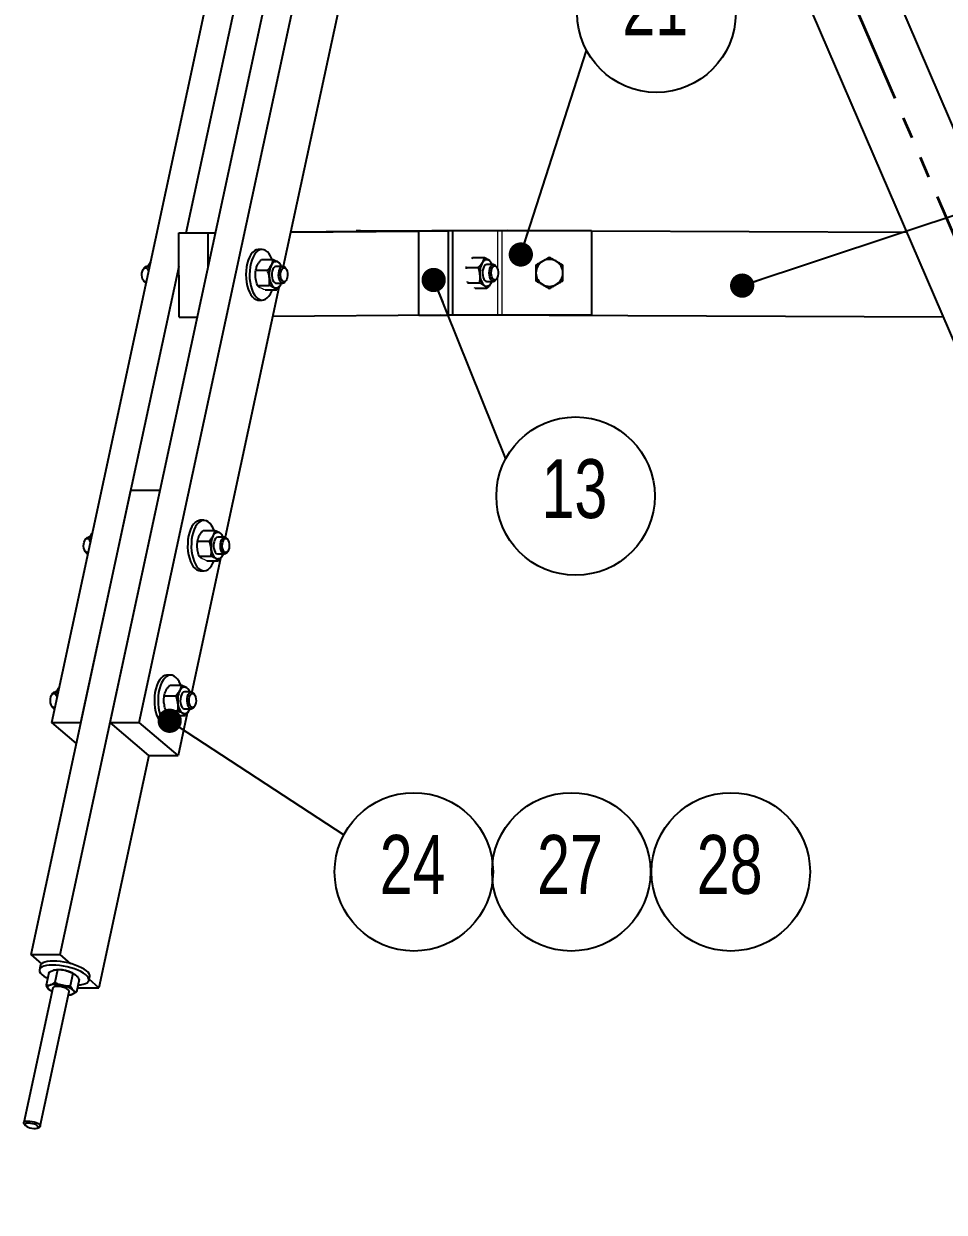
# Model space of a CAD drawing. Header units: millimetres. Extents: x 150 to 2050, y 50 to 2920.
# Drawn here: x 944 to 1490, y 1133 to 1838 of the extents above; entities that cross this region are included whole.
import ezdxf

# ---------------------------------------------------------------- set-up
doc = ezdxf.new("R2010")
doc.units = ezdxf.units.MM
doc.linetypes.add('PHANTOM', pattern=[12.7, 6.35, -1.27, 1.27, -1.27, 1.27, -1.27])
doc.layers.add('FORMAT', color=7, linetype='Continuous')
doc.styles.add('SLDTEXTSTYLE0', font='TXT', dxfattribs={"width": 0.75})
doc.dimstyles.new('SLDDIMSTYLE0', dxfattribs={"dimtxt": 0.18, "dimasz": 14.4, "dimexe": 0, "dimexo": 0.0625, "dimgap": 0, "dimtad": 0, "dimtih": 1, "dimtoh": 1, "dimdec": 0, "dimrnd": 1e-09, "dimzin": 0, "dimdsep": 46, "dimtxsty": 'Standard', "dimblk1": 'DOT', "dimblk2": 'DOT', "dimsah": 1, "dimcen": 0.09, "dimadec": 0, "dimazin": 0, "dimtfac": 14.4, "dimtdec": 0, "dimtofl": 0, "dimtmove": 0, "dimatfit": 3, "dimldrblk": 'DOT', "dimfxl": 1, "dimfrac": 2, "dimtolj": 1, "dimtzin": 0, "dimarcsym": 0})

# ---------------------------------------------------------------- blocks, each defined once
blk = doc.blocks.new('_Dot')
at = {"color": 0, "linetype": 'ByBlock', "lineweight": -2}
blk.add_line((-0.5, 0), (-1, 0), dxfattribs=at)
at = {"color": 0, "linetype": 'ByBlock', "const_width": 0.5}
blk.add_lwpolyline([(-0.25, 0, 1), (0.25, 0, 1)], format="xyb", close=True, dxfattribs=at)
blk = doc.blocks.new('SW_NOTE_0_19')
at = {"layer": 'FORMAT', "color": 0, "ltscale": 10}
blk.add_circle((41.5, -22.05), 47, dxfattribs=at)
at = {"layer": 'FORMAT', "color": 0, "ltscale": 10, "insert": (40.8, -0.14), "char_height": 35, "attachment_point": 2, "style": 'SLDTEXTSTYLE0'}
blk.add_mtext('24', dxfattribs=at)
blk = doc.blocks.new('SW_NOTE_0_20')
at = {"layer": 'FORMAT', "color": 0, "ltscale": 10}
blk.add_circle((25.86, 23.21), 47, dxfattribs=at)
at = {"layer": 'FORMAT', "color": 0, "ltscale": 10, "insert": (25.16, 45.12), "char_height": 35, "attachment_point": 2, "style": 'SLDTEXTSTYLE0'}
blk.add_mtext('27', dxfattribs=at)
blk = doc.blocks.new('SW_NOTE_0_21')
at = {"layer": 'FORMAT', "color": 0, "ltscale": 10}
blk.add_circle((25.86, 23.21), 47, dxfattribs=at)
at = {"layer": 'FORMAT', "color": 0, "ltscale": 10, "insert": (25.16, 45.12), "char_height": 35, "attachment_point": 2, "style": 'SLDTEXTSTYLE0'}
blk.add_mtext('28', dxfattribs=at)
blk = doc.blocks.new('SW_NOTE_0_22')
at = {"layer": 'FORMAT', "color": 0, "ltscale": 10}
blk.add_circle((41.5, 22.05), 47, dxfattribs=at)
at = {"layer": 'FORMAT', "color": 0, "ltscale": 10, "insert": (40.8, 43.96), "char_height": 35, "attachment_point": 2, "style": 'SLDTEXTSTYLE0'}
blk.add_mtext('21', dxfattribs=at)
blk = doc.blocks.new('SW_NOTE_0_23')
at = {"layer": 'FORMAT', "color": 0, "ltscale": 10}
blk.add_circle((41.5, -22.05), 47, dxfattribs=at)
at = {"layer": 'FORMAT', "color": 0, "ltscale": 10, "insert": (40.8, -0.14), "char_height": 35, "attachment_point": 2, "style": 'SLDTEXTSTYLE0'}
blk.add_mtext('13', dxfattribs=at)

msp = doc.modelspace()

# ---------------------------------------------------------------- linework, layer by layer
at = {"color": 7, "linetype": 'PHANTOM', "lineweight": 35, "ltscale": 10}
msp.add_line((1235.45, 2318.95), (1745.43, 1132.55), dxfattribs=at)
at = {"color": 7, "linetype": 'Continuous', "lineweight": 25, "ltscale": 10}
for p, q in [((960.91, 1423.37), (1134.67, 2231.84)), ((995.55, 1423.37), (1169.31, 2231.84)), ((1012.87, 1423.37), (1186.63, 2231.84)), ((1647.63, 1423.37), (1300.1, 2231.84)), ((1040.7, 1714.04), (1148.48, 2215.48)), ((1209.6, 2212.1), (1098.27, 1694.09)), ((1254.17, 2212.1), (1601.69, 1403.62)), ((1102.64, 1714.43), (1178.77, 1715.1)), ((1102.67, 1714.58), (1186.39, 1715.31)), ((1141.53, 1715.21), (1141.53, 1714.92)), ((1144.13, 1715.21), (1141.53, 1715.21)), ((1144.13, 1715.21), (1144.13, 1714.95)), ((1144.13, 1715.21), (1161.45, 1715.21)), ((1161.45, 1715.1), (1161.45, 1715.21)), ((1161.45, 1715.21), (1173.92, 1715.21)), ((1178.77, 1665.21), (1178.77, 1715.21)), ((1178.77, 1715.21), (1196.09, 1715.21)), ((1186.39, 1715.31), (1203.72, 1715.31)), ((1191.24, 1715.21), (1203.72, 1715.31)), ((1196.09, 1715.21), (1196.09, 1665.21)), ((1198.69, 1715.21), (1196.09, 1715.21)), ((1198.69, 1715.21), (1198.69, 1665.21)), ((1225.32, 1715.21), (1198.69, 1715.21)), ((1203.72, 1715.31), (1203.72, 1715.21)), ((1227.92, 1715.21), (1225.32, 1715.21)), ((1281.19, 1715.21), (1227.92, 1715.21)), ((1231.3, 1715.31), (1231.3, 1715.21)), ((1256.24, 1715.21), (1231.3, 1715.31)), ((1281.19, 1715.21), (1281.19, 1665.21)), ((1468.16, 1714.28), (1281.19, 1715.1)), ((1036.4, 1714), (1058.06, 1714.19)), ((1036.51, 1664), (1036.4, 1714)), ((1036.4, 1714), (1053.72, 1714)), ((1053.72, 1714), (1058.02, 1714.04)), ((1053.76, 1694.21), (1053.72, 1714)), ((1085.76, 1704.11), (1083.59, 1704.11)), ((978.23, 1423.37), (1036.44, 1694.21)), ((1019.1, 1694.11), (1017.19, 1694.11)), ((1018.14, 1694.11), (1018.5, 1694.94)), ((1085.31, 1698.1), (1092.3, 1698.1)), ((1098.03, 1694.11), (1093.98, 1694.11)), ((1206.98, 1692.67), (1207.05, 1693.47)), ((1207.05, 1693.47), (1207.2, 1693.98)), ((1207.05, 1693.47), (1214.04, 1693.47)), ((1210.15, 1698.81), (1210.63, 1699.32)), ((1210.63, 1699.32), (1217.61, 1699.32)), ((1223.03, 1695.21), (1218.98, 1695.21)), ((1224.95, 1693.61), (1224.47, 1694.29)), ((1015.75, 1693.2), (1015.27, 1692.52)), ((1081.95, 1691.77), (1088.94, 1691.77)), ((1099.95, 1692.52), (1099.47, 1693.2)), ((1224.47, 1686.12), (1224.95, 1686.8)), ((1015.27, 1685.71), (1015.75, 1685.03)), ((1095.56, 1681.5), (1063.71, 1533.31)), ((1083.01, 1682.78), (1090, 1682.78)), ((1087.44, 1680.12), (1094.43, 1680.12)), ((1093.98, 1684.11), (1098.03, 1684.11)), ((1097.08, 1684.11), (1096.73, 1683.29)), ((1099.47, 1685.03), (1099.95, 1685.71)), ((1207.8, 1684.35), (1207.54, 1685.21)), ((1207.8, 1684.35), (1214.79, 1684.35)), ((1208.02, 1684.07), (1207.8, 1684.35)), ((1212.12, 1681.09), (1219.11, 1681.09)), ((1218.98, 1685.21), (1223.03, 1685.21)), ((1222.11, 1685.21), (1221.52, 1684.02)), ((1083.59, 1674.11), (1085.76, 1674.11)), ((1191.3, 1665.21), (1091.87, 1664.34)), ((1178.77, 1665.21), (1196.09, 1665.21)), ((1198.69, 1665.21), (1196.09, 1665.21)), ((1225.32, 1665.21), (1198.69, 1665.21)), ((1227.92, 1665.21), (1225.32, 1665.21)), ((1281.19, 1665.21), (1227.92, 1665.21)), ((1256.13, 1665.21), (1489.69, 1664.18)), ((1036.51, 1664), (1047.27, 1664)), ((948.61, 1285.56), (1007.85, 1561.18)), ((965.93, 1285.56), (1025.17, 1561.18)), ((1007.85, 1561.18), (1025.17, 1561.18)), ((1051.2, 1543.34), (1049.04, 1543.34)), ((981.19, 1532.42), (980.72, 1531.74)), ((984.54, 1533.34), (982.64, 1533.34)), ((983.59, 1533.34), (983.94, 1534.16)), ((1050.76, 1537.33), (1057.75, 1537.33)), ((1063.48, 1533.34), (1059.43, 1533.34)), ((1065.4, 1531.74), (1064.92, 1532.42)), ((980.72, 1524.93), (981.19, 1524.25)), ((1047.4, 1530.99), (1054.39, 1530.99)), ((1064.92, 1524.25), (1065.4, 1524.93)), ((1061.01, 1520.72), (1043.97, 1441.44)), ((1048.46, 1522), (1055.45, 1522)), ((1052.88, 1519.35), (1059.87, 1519.35)), ((1059.43, 1523.34), (1063.48, 1523.34)), ((1062.52, 1523.34), (1062.17, 1522.51)), ((1049.04, 1513.34), (1051.2, 1513.34)), ((1031.46, 1451.47), (1029.29, 1451.47)), ((961.45, 1440.55), (960.97, 1439.87)), ((964.8, 1441.47), (962.89, 1441.47)), ((963.84, 1441.47), (964.19, 1442.29)), ((1031.01, 1445.46), (1038, 1445.46)), ((1043.73, 1441.47), (1039.68, 1441.47)), ((1045.65, 1439.87), (1045.17, 1440.55)), ((960.97, 1433.06), (961.45, 1432.38)), ((1027.65, 1439.12), (1034.64, 1439.12)), ((1045.17, 1432.38), (1045.65, 1433.06)), ((1028.71, 1430.13), (1035.7, 1430.13)), ((1033.14, 1427.48), (1040.13, 1427.48)), ((1041.26, 1428.85), (1035.84, 1403.62)), ((1039.68, 1431.47), (1043.73, 1431.47)), ((1042.78, 1431.47), (1042.43, 1430.64)), ((960.91, 1423.37), (978.23, 1423.37)), ((975.53, 1410.8), (960.91, 1423.37)), ((995.55, 1423.37), (1012.87, 1423.37)), ((1018.52, 1403.62), (995.55, 1423.37)), ((1035.84, 1403.62), (1012.87, 1423.37)), ((1029.29, 1421.47), (1031.46, 1421.47)), ((1018.52, 1403.62), (988.9, 1265.82)), ((1018.52, 1403.62), (1035.84, 1403.62)), ((948.61, 1285.56), (965.93, 1285.56)), ((954.96, 1280.11), (948.61, 1285.56)), ((972.28, 1280.11), (965.93, 1285.56)), ((954.09, 1278.84), (953.6, 1276.55)), ((959.11, 1274.77), (957.52, 1267.35)), ((957.58, 1271.81), (958.43, 1271.36)), ((964.42, 1276.38), (962.83, 1268.96)), ((973.43, 1274.35), (971.84, 1266.93)), ((974.79, 1273.71), (974.7, 1273.77)), ((977.13, 1270.71), (975.53, 1263.29)), ((982.93, 1270.24), (983.42, 1272.54)), ((988.9, 1265.82), (983.06, 1270.84)), ((961.5, 1265.72), (944.32, 1185.79)), ((954.1, 1183.69), (971.27, 1263.61)), ((957.55, 1267.29), (957.48, 1266.93)), ((959.85, 1264.35), (959.95, 1264.28)), ((976.08, 1265.82), (988.9, 1265.82)), ((972.1, 1261.67), (972.34, 1261.72)), ((972.33, 1261.73), (973.3, 1262.04)), ((944.52, 1185.11), (945.26, 1184.11)), ((952.55, 1182.55), (953.63, 1183.15)), ((953.83, 1183.28), (953.63, 1183.15))]:
    msp.add_line(p, q, dxfattribs=at)
at = {"color": 8, "linetype": 'Continuous', "lineweight": 18, "ltscale": 10}
for p, q in [((1225.32, 1715.21), (1225.32, 1692.94)), ((1227.92, 1715.21), (1227.92, 1665.21)), ((1225.32, 1687.47), (1225.32, 1665.21))]:
    msp.add_line(p, q, dxfattribs=at)
at = {"color": 7, "linetype": 'Continuous', "lineweight": 18, "ltscale": 10}
for p, q in [((1097.12, 1694.11), (1096.73, 1695.45)), ((1222.15, 1695.21), (1221.94, 1696.06)), ((1212.12, 1681.09), (1211.59, 1681.37)), ((1062.56, 1533.34), (1062.17, 1534.67)), ((1042.82, 1441.47), (1042.43, 1442.8))]:
    msp.add_line(p, q, dxfattribs=at)
at = {"color": 7, "linetype": 'Continuous', "lineweight": 25, "ltscale": 10, "flags": 128}
for points in [[(1083.59, 1704.11), (1083.36, 1704.11), (1082.22, 1703.86), (1081.11, 1703.27), (1080.06, 1702.34), (1079.09, 1701.11), (1078.23, 1699.59), (1077.49, 1697.83), (1076.9, 1695.87), (1076.46, 1693.74), (1076.19, 1691.51), (1076.09, 1689.22), (1076.17, 1686.93), (1076.42, 1684.69), (1076.85, 1682.56), (1077.43, 1680.57), (1078.15, 1678.79), (1079, 1677.25), (1079.96, 1675.99), (1081, 1675.03), (1082.11, 1674.41), (1083.25, 1674.13), (1083.59, 1674.11)], [(1091.76, 1698.1), (1091.58, 1698.57), (1090.79, 1700.24), (1089.88, 1701.64), (1088.88, 1702.75), (1087.8, 1703.55), (1086.67, 1704), (1085.53, 1704.11), (1084.38, 1703.86), (1083.27, 1703.27), (1082.22, 1702.34), (1081.25, 1701.11), (1080.39, 1699.59), (1079.65, 1697.83), (1079.06, 1695.87), (1078.62, 1693.74), (1078.35, 1691.51), (1078.26, 1689.22), (1078.34, 1686.93), (1078.59, 1684.69), (1079.01, 1682.56), (1079.59, 1680.57), (1080.31, 1678.79), (1081.17, 1677.25), (1082.13, 1675.99), (1083.17, 1675.03), (1084.27, 1674.41), (1085.41, 1674.13), (1086.56, 1674.2), (1087.69, 1674.62), (1088.77, 1675.38), (1089.79, 1676.46), (1090.71, 1677.84), (1090.71, 1677.84)], [(1015.75, 1693.2), (1015.89, 1693.38), (1016.52, 1693.93), (1017.19, 1694.11), (1017.86, 1693.93), (1018.49, 1693.39), (1018.83, 1692.88)], [(1018.12, 1694.11), (1018.14, 1694.17), (1018.5, 1694.94)], [(1091.24, 1694.94), (1091.65, 1695.6), (1092.09, 1696.16), (1092.56, 1696.59), (1093.07, 1696.9), (1093.58, 1697.07), (1094.1, 1697.11), (1094.62, 1697.01), (1095.13, 1696.77)], [(1093.98, 1694.11), (1093.92, 1694.11), (1093.25, 1693.89), (1092.63, 1693.31), (1092.11, 1692.43), (1091.73, 1691.29), (1091.52, 1690), (1091.5, 1688.64), (1091.65, 1687.31), (1091.98, 1686.12), (1092.46, 1685.15), (1093.05, 1684.47), (1093.71, 1684.14), (1093.98, 1684.11)], [(1095.54, 1688.77), (1095.58, 1690.13), (1095.81, 1691.41), (1096.2, 1692.52), (1096.73, 1693.38), (1097.35, 1693.93), (1098.03, 1694.11), (1098.7, 1693.93), (1099.33, 1693.39), (1099.47, 1693.2)], [(1216.45, 1696.39), (1216.87, 1697), (1217.33, 1697.49), (1217.82, 1697.86), (1218.33, 1698.1), (1218.85, 1698.2), (1219.38, 1698.17), (1219.89, 1698), (1220.39, 1697.69)], [(1218.98, 1695.21), (1218.41, 1695.07), (1217.77, 1694.58), (1217.23, 1693.77), (1216.81, 1692.69), (1216.56, 1691.43), (1216.48, 1690.07), (1216.59, 1688.73), (1216.88, 1687.5), (1217.33, 1686.46), (1217.89, 1685.71), (1218.54, 1685.29), (1218.98, 1685.21)], [(1220.53, 1690.21), (1220.62, 1691.55), (1220.89, 1692.8), (1221.32, 1693.86), (1221.88, 1694.65), (1222.52, 1695.1), (1223.2, 1695.19), (1223.87, 1694.92), (1224.47, 1694.29), (1224.47, 1694.29)], [(1221.66, 1690.21), (1221.75, 1691.44), (1222.02, 1692.56), (1222.45, 1693.47), (1222.98, 1694.09), (1223.59, 1694.37), (1224.21, 1694.27), (1224.79, 1693.82), (1225.28, 1693.04), (1225.63, 1692.02), (1225.81, 1690.83), (1225.81, 1689.58), (1225.63, 1688.4), (1225.28, 1687.37), (1224.79, 1686.59), (1224.21, 1686.14), (1223.59, 1686.05), (1222.98, 1686.32), (1222.45, 1686.94), (1222.02, 1687.86), (1221.75, 1688.98), (1221.66, 1690.21)], [(1014.39, 1688.83), (1014.44, 1690.07), (1014.67, 1691.22), (1015.07, 1692.19), (1015.58, 1692.88), (1016.18, 1693.24), (1016.8, 1693.23), (1017.39, 1692.86), (1017.9, 1692.15), (1018.29, 1691.18), (1018.38, 1690.79)], [(1017.18, 1685.19), (1017.08, 1685.12), (1016.46, 1684.94), (1015.85, 1685.13), (1015.29, 1685.68), (1014.84, 1686.53), (1014.53, 1687.61), (1014.39, 1688.83)], [(1099.47, 1685.03), (1099.03, 1684.53), (1098.37, 1684.16), (1097.69, 1684.16), (1097.04, 1684.53), (1096.45, 1685.23), (1095.99, 1686.23), (1095.68, 1687.44), (1095.54, 1688.77)], [(1096.67, 1688.83), (1096.72, 1690.07), (1096.95, 1691.22), (1097.34, 1692.19), (1097.85, 1692.88), (1098.45, 1693.24), (1099.07, 1693.23), (1099.66, 1692.86), (1100.18, 1692.15), (1100.56, 1691.18), (1100.78, 1690.02), (1100.83, 1688.78), (1100.68, 1687.57), (1100.37, 1686.49), (1099.91, 1685.65), (1099.35, 1685.12), (1098.73, 1684.94), (1098.12, 1685.13), (1097.56, 1685.68), (1097.11, 1686.53), (1096.8, 1687.61), (1096.67, 1688.83)], [(1224.47, 1686.12), (1224.47, 1686.12), (1223.87, 1685.49), (1223.2, 1685.22), (1222.52, 1685.31), (1221.88, 1685.77), (1221.32, 1686.55), (1220.89, 1687.61), (1220.62, 1688.86), (1220.53, 1690.21)], [(1090.71, 1677.84), (1091.51, 1679.48), (1091.76, 1680.12)], [(1096.73, 1683.29), (1096.32, 1682.62), (1095.88, 1682.07), (1095.4, 1681.63), (1094.9, 1681.33), (1094.39, 1681.15), (1093.86, 1681.12), (1093.34, 1681.22), (1092.83, 1681.45)], [(1097.11, 1684.11), (1097.08, 1684.05), (1096.73, 1683.29)], [(1221.52, 1684.02), (1221.09, 1683.41), (1220.63, 1682.92), (1220.14, 1682.55), (1219.63, 1682.31), (1219.11, 1682.21), (1218.59, 1682.24), (1218.07, 1682.42), (1217.57, 1682.72)], [(1222.11, 1685.21), (1221.9, 1684.73), (1221.52, 1684.02)], [(1044.09, 1539.61), (1043.29, 1537.97), (1042.62, 1536.1), (1042.1, 1534.05), (1041.75, 1531.86), (1041.56, 1529.6), (1041.55, 1527.3), (1041.72, 1525.03), (1042.06, 1522.83), (1042.56, 1520.77), (1043.22, 1518.88), (1044.01, 1517.21), (1044.91, 1515.81), (1045.92, 1514.7), (1047, 1513.9), (1048.12, 1513.45), (1049.04, 1513.34)], [(1046.25, 1539.61), (1045.45, 1537.97), (1044.78, 1536.1), (1044.27, 1534.05), (1043.91, 1531.86), (1043.73, 1529.6), (1043.72, 1527.3), (1043.89, 1525.03), (1044.23, 1522.83), (1044.73, 1520.77), (1045.38, 1518.88), (1046.17, 1517.21), (1047.08, 1515.81), (1048.08, 1514.7), (1049.16, 1513.9), (1050.29, 1513.45), (1051.43, 1513.34), (1052.58, 1513.59), (1053.68, 1514.18), (1054.74, 1515.11), (1055.7, 1516.34), (1056.57, 1517.86), (1057.21, 1519.35)], [(1057.21, 1537.33), (1056.64, 1538.66), (1055.79, 1540.2), (1054.83, 1541.46), (1053.79, 1542.42), (1052.68, 1543.04), (1051.54, 1543.32), (1050.4, 1543.25), (1049.27, 1542.83), (1048.18, 1542.07), (1047.17, 1540.99), (1046.25, 1539.61)], [(979.84, 1528.05), (979.89, 1529.29), (980.12, 1530.44), (980.51, 1531.41), (981.03, 1532.11), (981.62, 1532.47), (982.24, 1532.46), (982.84, 1532.09), (983.35, 1531.38), (983.73, 1530.4), (983.83, 1530.01)], [(981.19, 1532.42), (981.34, 1532.61), (981.96, 1533.15), (982.64, 1533.34), (983.31, 1533.15), (983.93, 1532.61), (984.28, 1532.11)], [(983.56, 1533.34), (983.58, 1533.4), (983.94, 1534.16)], [(1056.69, 1534.16), (1057.09, 1534.83), (1057.53, 1535.38), (1058.01, 1535.82), (1058.51, 1536.12), (1059.03, 1536.3), (1059.55, 1536.33), (1060.07, 1536.23), (1060.58, 1536)], [(1059.43, 1533.34), (1059.36, 1533.34), (1058.69, 1533.11), (1058.07, 1532.54), (1057.56, 1531.65), (1057.18, 1530.52), (1056.97, 1529.22), (1056.94, 1527.86), (1057.1, 1526.54), (1057.43, 1525.34), (1057.9, 1524.38), (1058.5, 1523.7), (1059.16, 1523.37), (1059.43, 1523.34)], [(1060.98, 1527.99), (1061.03, 1529.35), (1061.25, 1530.64), (1061.65, 1531.75), (1062.17, 1532.61), (1062.8, 1533.15), (1063.47, 1533.34), (1064.15, 1533.15), (1064.77, 1532.61), (1064.92, 1532.42)], [(1062.11, 1528.05), (1062.16, 1529.29), (1062.39, 1530.44), (1062.78, 1531.41), (1063.3, 1532.11), (1063.89, 1532.47), (1064.52, 1532.46), (1065.11, 1532.09), (1065.62, 1531.38), (1066, 1530.4), (1066.23, 1529.24), (1066.27, 1528), (1066.13, 1526.79), (1065.82, 1525.72), (1065.36, 1524.88), (1064.8, 1524.34), (1064.18, 1524.17), (1063.57, 1524.36), (1063.01, 1524.9), (1062.55, 1525.76), (1062.25, 1526.84), (1062.11, 1528.05)], [(982.63, 1524.41), (982.52, 1524.34), (981.91, 1524.17), (981.29, 1524.36), (980.73, 1524.9), (980.28, 1525.76), (979.97, 1526.84), (979.84, 1528.05)], [(1064.92, 1524.25), (1064.47, 1523.75), (1063.82, 1523.38), (1063.14, 1523.38), (1062.48, 1523.75), (1061.9, 1524.46), (1061.43, 1525.45), (1061.12, 1526.66), (1060.98, 1527.99)], [(1062.17, 1522.51), (1061.77, 1521.85), (1061.32, 1521.29), (1060.85, 1520.86), (1060.35, 1520.55), (1059.83, 1520.38), (1059.31, 1520.34), (1058.79, 1520.44), (1058.28, 1520.68)], [(1062.55, 1523.34), (1062.53, 1523.28), (1062.17, 1522.51)], [(1029.29, 1451.47), (1029.06, 1451.46), (1027.92, 1451.21), (1026.81, 1450.62), (1025.76, 1449.7), (1024.79, 1448.46), (1023.93, 1446.95), (1023.19, 1445.19), (1022.59, 1443.22), (1022.16, 1441.1), (1021.89, 1438.87), (1021.79, 1436.58), (1021.87, 1434.29), (1022.12, 1432.05), (1022.55, 1429.91), (1023.12, 1427.93), (1023.85, 1426.14), (1024.7, 1424.6), (1025.66, 1423.34), (1026.7, 1422.39), (1027.81, 1421.76), (1028.95, 1421.48), (1029.29, 1421.47)], [(1037.46, 1445.46), (1037.28, 1445.92), (1036.49, 1447.59), (1035.58, 1449), (1034.57, 1450.11), (1033.5, 1450.9), (1032.37, 1451.35), (1031.22, 1451.46), (1030.08, 1451.21), (1028.97, 1450.62), (1027.92, 1449.7), (1026.95, 1448.46), (1026.09, 1446.95), (1025.35, 1445.19), (1024.76, 1443.22), (1024.32, 1441.1), (1024.05, 1438.87), (1023.96, 1436.58), (1024.04, 1434.29), (1024.29, 1432.05), (1024.71, 1429.91), (1025.29, 1427.93), (1026.01, 1426.14), (1026.87, 1424.6), (1027.82, 1423.34), (1028.87, 1422.39), (1029.97, 1421.76), (1031.11, 1421.48), (1032.26, 1421.55), (1033.39, 1421.97), (1034.47, 1422.73), (1035.49, 1423.81), (1036.4, 1425.19), (1036.4, 1425.19)], [(960.09, 1436.18), (960.14, 1437.42), (960.37, 1438.57), (960.76, 1439.54), (961.28, 1440.24), (961.88, 1440.59), (962.5, 1440.59), (963.09, 1440.21), (963.6, 1439.51), (963.99, 1438.53), (964.08, 1438.14)], [(961.45, 1440.55), (961.59, 1440.74), (962.22, 1441.28), (962.89, 1441.47), (963.56, 1441.28), (964.19, 1440.74), (964.53, 1440.23)], [(963.81, 1441.47), (963.84, 1441.52), (964.19, 1442.29)], [(1036.94, 1442.29), (1037.34, 1442.96), (1037.79, 1443.51), (1038.26, 1443.95), (1038.76, 1444.25), (1039.28, 1444.42), (1039.8, 1444.46), (1040.32, 1444.36), (1040.83, 1444.13)], [(1039.68, 1441.47), (1039.62, 1441.46), (1038.94, 1441.24), (1038.33, 1440.67), (1037.81, 1439.78), (1037.43, 1438.65), (1037.22, 1437.35), (1037.19, 1435.99), (1037.35, 1434.66), (1037.68, 1433.47), (1038.16, 1432.5), (1038.75, 1431.83), (1039.41, 1431.5), (1039.68, 1431.47)], [(1041.24, 1436.12), (1041.28, 1437.48), (1041.51, 1438.76), (1041.9, 1439.88), (1042.43, 1440.74), (1043.05, 1441.28), (1043.73, 1441.47), (1044.4, 1441.28), (1045.03, 1440.74), (1045.17, 1440.55)], [(1042.37, 1436.18), (1042.42, 1437.42), (1042.65, 1438.57), (1043.04, 1439.54), (1043.55, 1440.24), (1044.15, 1440.59), (1044.77, 1440.59), (1045.36, 1440.21), (1045.87, 1439.51), (1046.26, 1438.53), (1046.48, 1437.37), (1046.53, 1436.13), (1046.38, 1434.92), (1046.07, 1433.85), (1045.61, 1433), (1045.05, 1432.47), (1044.43, 1432.29), (1043.82, 1432.49), (1043.26, 1433.03), (1042.81, 1433.88), (1042.5, 1434.96), (1042.37, 1436.18)], [(962.88, 1432.54), (962.78, 1432.47), (962.16, 1432.29), (961.55, 1432.49), (960.99, 1433.03), (960.54, 1433.88), (960.23, 1434.96), (960.09, 1436.18)], [(1045.17, 1432.38), (1044.73, 1431.88), (1044.07, 1431.51), (1043.39, 1431.51), (1042.73, 1431.88), (1042.15, 1432.59), (1041.69, 1433.58), (1041.37, 1434.79), (1041.24, 1436.12)], [(1036.4, 1425.19), (1037.21, 1426.84), (1037.46, 1427.48)], [(1042.43, 1430.64), (1042.02, 1429.98), (1041.58, 1429.42), (1041.1, 1428.99), (1040.6, 1428.68), (1040.09, 1428.51), (1039.56, 1428.47), (1039.04, 1428.57), (1038.53, 1428.8)], [(1042.81, 1431.47), (1042.78, 1431.41), (1042.43, 1430.64)], [(976.39, 1267.5), (977.96, 1267.63), (979.53, 1267.9), (980.84, 1268.31), (981.86, 1268.83), (982.55, 1269.46), (982.91, 1270.18), (982.93, 1270.98), (982.61, 1271.84), (981.94, 1272.73), (980.96, 1273.63), (979.68, 1274.53), (978.13, 1275.41), (976.35, 1276.23), (974.38, 1277), (972.27, 1277.67), (970.07, 1278.25), (967.82, 1278.71), (965.58, 1279.04), (963.4, 1279.25), (961.34, 1279.32), (959.44, 1279.25), (957.75, 1279.04), (956.3, 1278.7), (955.14, 1278.23), (954.28, 1277.65), (953.75, 1276.97), (953.56, 1276.21), (953.71, 1275.38), (954.21, 1274.51), (955.03, 1273.61), (956.17, 1272.7), (957.58, 1271.81), (957.58, 1271.81)], [(983.42, 1272.54), (983.43, 1273.28), (983.1, 1274.13), (982.44, 1275.02), (981.46, 1275.93), (980.17, 1276.83), (978.63, 1277.71), (976.85, 1278.53), (974.88, 1279.29), (972.77, 1279.97), (970.56, 1280.54), (968.31, 1281), (966.07, 1281.34), (963.9, 1281.55), (961.84, 1281.61), (959.94, 1281.54), (958.24, 1281.33), (956.8, 1280.99), (955.63, 1280.53), (954.77, 1279.95), (954.24, 1279.27), (954.09, 1278.84)], [(959.23, 1264.88), (958.87, 1265.29), (958.64, 1265.68), (958.55, 1266.07), (958.58, 1266.42), (958.76, 1266.75), (959.06, 1267.04), (959.49, 1267.29), (960.03, 1267.5)], [(971.27, 1263.61), (971.29, 1263.76), (971.09, 1264.27), (970.55, 1264.8), (969.69, 1265.33), (968.59, 1265.81), (967.33, 1266.2), (966, 1266.48), (964.69, 1266.62), (963.51, 1266.62), (962.55, 1266.48), (961.87, 1266.2), (961.52, 1265.8), (961.5, 1265.72)], [(973.54, 1264.45), (973.9, 1264.04), (974.13, 1263.65), (974.23, 1263.26), (974.19, 1262.91), (974.02, 1262.58), (973.71, 1262.29), (973.29, 1262.04), (972.74, 1261.83)], [(944.52, 1185.11), (944.32, 1185.54), (944.41, 1186), (944.85, 1186.36), (945.62, 1186.6), (946.66, 1186.71), (947.88, 1186.67), (949.21, 1186.48), (950.53, 1186.17), (951.75, 1185.75), (952.79, 1185.25), (953.56, 1184.72), (954.01, 1184.19), (954.1, 1183.7), (953.83, 1183.28), (953.83, 1183.28)], [(952.71, 1182.65), (952.93, 1183.02), (952.8, 1183.46), (952.34, 1183.93), (951.58, 1184.39), (950.59, 1184.8), (949.47, 1185.12), (948.3, 1185.32), (947.19, 1185.4), (946.25, 1185.33), (945.55, 1185.13), (945.16, 1184.81), (945.11, 1184.4), (945.41, 1183.95), (946.03, 1183.48), (946.91, 1183.04), (947.98, 1182.67), (949.14, 1182.4), (950.29, 1182.26), (951.32, 1182.25), (952.15, 1182.39), (952.71, 1182.65)]]:
    msp.add_lwpolyline(points, dxfattribs=at)
at = {"color": 7, "linetype": 'Continuous', "lineweight": 25, "ltscale": 100}
for centre, radius, start, end in [((1023.17, 1692.59), 5.23, 133.15255, 153.32723), ((1103.65, 1689.16), 13.69, 155.01673, 187.90207), ((1092.01, 1692.4), 5.38, 18.59702, 54.46399), ((1227.96, 1690.35), 13.01, 152.29555, 186.34468), ((1216.53, 1693.2), 5.92, 19.78489, 49.30248), ((1256.19, 1690.21), 8, 120, 180), ((1256.19, 1690.21), 8, 60, 120), ((1256.19, 1690.21), 8, 0, 60), ((1098.02, 1687.45), 7.93, 181.27998, 229.15009), ((1223.89, 1688.92), 8.86, 180.10306, 224.45977), ((1256.19, 1690.21), 8, 180, 240), ((1256.19, 1690.21), 8, 300, 0), ((1017.41, 1686), 1.92, 210.44017, 256.40626), ((1256.19, 1690.21), 8, 240, 300), ((1049.83, 1537.14), 6.25, 97.29028, 156.69797), ((988.61, 1531.82), 5.23, 133.15255, 153.32723), ((1069.09, 1528.38), 13.69, 155.01673, 187.90207), ((1057.45, 1531.62), 5.38, 18.59702, 54.46399), ((982.85, 1525.23), 1.92, 210.44017, 256.40626), ((1063.47, 1526.68), 7.93, 181.27998, 229.15009), ((968.87, 1439.94), 5.23, 133.15255, 153.32723), ((1049.35, 1436.51), 13.69, 155.01673, 187.90207), ((1037.71, 1439.75), 5.38, 18.59702, 54.46399), ((963.11, 1433.36), 1.92, 210.44017, 256.40626), ((1043.72, 1434.8), 7.93, 181.27998, 229.15009), ((965.04, 1261.03), 15.51, 74.96899, 101.65615), ((965.72, 1259.44), 16.91, 57.95318, 78.5982), ((964.67, 1270.86), 8.09, 227.72059, 243.4111), ((963.17, 1252.31), 15.51, 74.96899, 101.65615), ((964.75, 1253.29), 14.21, 51.7785, 80.12508), ((970.46, 1270.01), 8.49, 272.45036, 285.56067)]:
    msp.add_arc(centre, radius, start, end, dxfattribs=at)
at = {"color": 7, "linetype": 'Continuous', "lineweight": 25, "ltscale": 10}
for points, knots in [([(1018.5, 1694.94), (1018.54, 1695.01), (1018.84, 1695.58), (1019.21, 1696.19), (1019.64, 1696.7), (1019.66, 1696.73)], [0, 0, 0, 0, 0.125066, 0.947164, 1, 1, 1, 1]), ([(1081.95, 1691.77), (1082.05, 1692.28), (1082.25, 1693.32), (1082.76, 1694.4), (1083.01, 1694.94)], [0, 0, 0, 0, 0.495458, 1, 1, 1, 1]), ([(1083.01, 1694.94), (1083.06, 1695.01), (1083.36, 1695.58), (1084.07, 1696.65), (1084.9, 1697.62), (1085.31, 1698.1)], [0, 0, 0, 0, 0.070086, 0.530782, 1, 1, 1, 1]), ([(1088.94, 1691.77), (1089.39, 1692.28), (1090.29, 1693.32), (1090.92, 1694.4), (1091.24, 1694.94)], [0, 0, 0, 0, 0.495458, 1, 1, 1, 1]), ([(1091.24, 1694.94), (1091.28, 1695.01), (1091.58, 1695.58), (1092.01, 1696.65), (1092.21, 1697.62), (1092.3, 1698.1)], [0, 0, 0, 0, 0.070086, 0.530782, 1, 1, 1, 1]), ([(1092.3, 1698.1), (1092.84, 1697.89), (1093.91, 1697.45), (1094.72, 1697), (1095.13, 1696.77)], [0, 0, 0, 0, 0.495458, 1, 1, 1, 1]), ([(1214.04, 1693.47), (1214.51, 1693.94), (1215.44, 1694.9), (1216.11, 1695.89), (1216.45, 1696.39)], [0, 0, 0, 0, 0.495458, 1, 1, 1, 1]), ([(1215.04, 1688.91), (1214.99, 1689.32), (1214.83, 1690.87), (1214.38, 1692.37), (1214.04, 1693.47)], [0, 0, 0, 0, 0.268634, 1, 1, 1, 1]), ([(1216.45, 1696.39), (1216.49, 1696.46), (1216.8, 1696.99), (1217.27, 1697.98), (1217.5, 1698.87), (1217.61, 1699.32)], [0, 0, 0, 0, 0.070086, 0.530782, 1, 1, 1, 1]), ([(1217.61, 1699.32), (1218.14, 1699.06), (1219.2, 1698.52), (1219.99, 1697.97), (1220.39, 1697.69)], [0, 0, 0, 0, 0.495458, 1, 1, 1, 1]), ([(1252.19, 1697.13), (1252.09, 1697.08), (1251.38, 1696.66), (1250.02, 1695.88), (1248.8, 1695.18), (1248.19, 1694.82)], [0, 0, 0, 0, 0.0700858, 0.5307822, 1, 1, 1, 1]), ([(1248.19, 1694.82), (1248.19, 1693.63), (1248.19, 1692.1), (1248.19, 1690.54), (1248.19, 1690.21)], [0, 0, 0, 0, 0.785622, 1, 1, 1, 1]), ([(1256.19, 1699.44), (1255.54, 1699.07), (1254.23, 1698.31), (1252.87, 1697.53), (1252.19, 1697.13)], [0, 0, 0, 0, 0.495458, 1, 1, 1, 1]), ([(1260.19, 1697.13), (1260.09, 1697.19), (1259.38, 1697.6), (1258.02, 1698.38), (1256.8, 1699.09), (1256.19, 1699.44)], [0, 0, 0, 0, 0.070086, 0.530782, 1, 1, 1, 1]), ([(1264.19, 1694.82), (1263.54, 1695.2), (1262.23, 1695.96), (1260.87, 1696.74), (1260.19, 1697.13)], [0, 0, 0, 0, 0.495458, 1, 1, 1, 1]), ([(1264.19, 1690.21), (1264.19, 1690.54), (1264.19, 1692.1), (1264.19, 1693.63), (1264.19, 1694.82)], [0, 0, 0, 0, 0.214378, 1, 1, 1, 1]), ([(1081.86, 1687.28), (1081.82, 1687.68), (1081.68, 1689.21), (1081.84, 1690.69), (1081.95, 1691.77)], [0, 0, 0, 0, 0.268634, 1, 1, 1, 1]), ([(1083.01, 1682.78), (1082.88, 1683.16), (1082.34, 1684.62), (1082.07, 1686.14), (1081.86, 1687.28)], [0, 0, 0, 0, 0.2575513, 1, 1, 1, 1]), ([(1090.09, 1687.28), (1090.03, 1687.68), (1089.82, 1689.21), (1089.31, 1690.69), (1088.94, 1691.77)], [0, 0, 0, 0, 0.268634, 1, 1, 1, 1]), ([(1090, 1682.78), (1090.05, 1683.16), (1090.24, 1684.62), (1090.16, 1686.14), (1090.09, 1687.28)], [0, 0, 0, 0, 0.257551, 1, 1, 1, 1]), ([(1214.79, 1684.35), (1214.85, 1684.73), (1215.09, 1686.22), (1215.06, 1687.76), (1215.04, 1688.91)], [0, 0, 0, 0, 0.2575513, 1, 1, 1, 1]), ([(1248.19, 1690.21), (1248.19, 1688.94), (1248.19, 1687.37), (1248.19, 1685.87), (1248.19, 1685.59)], [0, 0, 0, 0, 0.811304, 1, 1, 1, 1]), ([(1264.19, 1685.59), (1264.19, 1685.87), (1264.19, 1687.37), (1264.19, 1688.94), (1264.19, 1690.21)], [0, 0, 0, 0, 0.188696, 1, 1, 1, 1]), ([(1084.61, 1681.45), (1084.55, 1681.48), (1084.16, 1681.72), (1083.55, 1682.17), (1083.19, 1682.58), (1083.01, 1682.78)], [0, 0, 0, 0, 0.070086, 0.530782, 1, 1, 1, 1]), ([(1092.83, 1681.45), (1092.78, 1681.48), (1092.38, 1681.72), (1091.49, 1682.17), (1090.5, 1682.58), (1090, 1682.78)], [0, 0, 0, 0, 0.070086, 0.530782, 1, 1, 1, 1]), ([(1094.43, 1680.12), (1094.24, 1680.34), (1093.86, 1680.77), (1093.18, 1681.22), (1092.83, 1681.45)], [0, 0, 0, 0, 0.495458, 1, 1, 1, 1]), ([(1096.73, 1683.29), (1096.69, 1683.21), (1096.38, 1682.65), (1095.67, 1681.57), (1094.84, 1680.61), (1094.43, 1680.12)], [0, 0, 0, 0, 0.0700858, 0.5307822, 1, 1, 1, 1]), ([(1217.57, 1682.72), (1217.52, 1682.76), (1217.13, 1683.05), (1216.26, 1683.6), (1215.28, 1684.1), (1214.79, 1684.35)], [0, 0, 0, 0, 0.070086, 0.530782, 1, 1, 1, 1]), ([(1219.11, 1681.09), (1218.94, 1681.36), (1218.58, 1681.89), (1217.91, 1682.44), (1217.57, 1682.72)], [0, 0, 0, 0, 0.495458, 1, 1, 1, 1]), ([(1221.52, 1684.02), (1221.48, 1683.95), (1221.15, 1683.42), (1220.41, 1682.43), (1219.55, 1681.54), (1219.11, 1681.09)], [0, 0, 0, 0, 0.070086, 0.530782, 1, 1, 1, 1]), ([(1248.19, 1685.59), (1248.84, 1685.21), (1250.15, 1684.45), (1251.5, 1683.67), (1252.19, 1683.28)], [0, 0, 0, 0, 0.495458, 1, 1, 1, 1]), ([(1252.19, 1683.28), (1252.28, 1683.22), (1253, 1682.81), (1254.36, 1682.03), (1255.57, 1681.32), (1256.19, 1680.97)], [0, 0, 0, 0, 0.070086, 0.530782, 1, 1, 1, 1]), ([(1256.19, 1680.97), (1256.84, 1681.34), (1258.15, 1682.1), (1259.5, 1682.88), (1260.19, 1683.28)], [0, 0, 0, 0, 0.495458, 1, 1, 1, 1]), ([(1260.19, 1683.28), (1260.28, 1683.33), (1261, 1683.75), (1262.36, 1684.53), (1263.57, 1685.23), (1264.19, 1685.59)], [0, 0, 0, 0, 0.070086, 0.530782, 1, 1, 1, 1]), ([(983.94, 1534.16), (983.98, 1534.24), (984.29, 1534.8), (984.66, 1535.41), (985.08, 1535.92), (985.11, 1535.95)], [0, 0, 0, 0, 0.125066, 0.947164, 1, 1, 1, 1]), ([(1047.4, 1530.99), (1047.5, 1531.51), (1047.7, 1532.55), (1048.2, 1533.62), (1048.46, 1534.16)], [0, 0, 0, 0, 0.495458, 1, 1, 1, 1]), ([(1048.46, 1534.16), (1048.5, 1534.24), (1048.81, 1534.8), (1049.51, 1535.88), (1050.34, 1536.84), (1050.76, 1537.33)], [0, 0, 0, 0, 0.070086, 0.530782, 1, 1, 1, 1]), ([(1054.39, 1530.99), (1054.83, 1531.51), (1055.73, 1532.55), (1056.37, 1533.62), (1056.69, 1534.16)], [0, 0, 0, 0, 0.495458, 1, 1, 1, 1]), ([(1056.69, 1534.16), (1056.73, 1534.24), (1057.02, 1534.8), (1057.46, 1535.88), (1057.65, 1536.84), (1057.75, 1537.33)], [0, 0, 0, 0, 0.070086, 0.530782, 1, 1, 1, 1]), ([(1057.75, 1537.33), (1058.28, 1537.11), (1059.36, 1536.68), (1060.17, 1536.23), (1060.58, 1536)], [0, 0, 0, 0, 0.495458, 1, 1, 1, 1]), ([(1047.31, 1526.5), (1047.27, 1526.91), (1047.12, 1528.43), (1047.28, 1529.91), (1047.4, 1530.99)], [0, 0, 0, 0, 0.268634, 1, 1, 1, 1]), ([(1048.46, 1522), (1048.32, 1522.38), (1047.78, 1523.85), (1047.51, 1525.37), (1047.31, 1526.5)], [0, 0, 0, 0, 0.257551, 1, 1, 1, 1]), ([(1055.54, 1526.5), (1055.48, 1526.91), (1055.26, 1528.43), (1054.76, 1529.91), (1054.39, 1530.99)], [0, 0, 0, 0, 0.268634, 1, 1, 1, 1]), ([(1055.45, 1522), (1055.5, 1522.38), (1055.69, 1523.85), (1055.6, 1525.37), (1055.54, 1526.5)], [0, 0, 0, 0, 0.257551, 1, 1, 1, 1]), ([(1050.05, 1520.68), (1050, 1520.71), (1049.61, 1520.95), (1048.99, 1521.4), (1048.64, 1521.8), (1048.46, 1522)], [0, 0, 0, 0, 0.070086, 0.530782, 1, 1, 1, 1]), ([(1058.28, 1520.68), (1058.23, 1520.71), (1057.82, 1520.95), (1056.94, 1521.4), (1055.95, 1521.8), (1055.45, 1522)], [0, 0, 0, 0, 0.070086, 0.530782, 1, 1, 1, 1]), ([(1059.87, 1519.35), (1059.69, 1519.56), (1059.31, 1520), (1058.62, 1520.45), (1058.28, 1520.68)], [0, 0, 0, 0, 0.495458, 1, 1, 1, 1]), ([(1062.17, 1522.51), (1062.13, 1522.44), (1061.82, 1521.87), (1061.12, 1520.8), (1060.29, 1519.83), (1059.87, 1519.35)], [0, 0, 0, 0, 0.070086, 0.530782, 1, 1, 1, 1]), ([(964.19, 1442.29), (964.24, 1442.36), (964.54, 1442.93), (964.91, 1443.54), (965.33, 1444.05), (965.36, 1444.08)], [0, 0, 0, 0, 0.1250658, 0.9471642, 1, 1, 1, 1]), ([(1027.65, 1439.12), (1027.75, 1439.64), (1027.95, 1440.68), (1028.46, 1441.75), (1028.71, 1442.29)], [0, 0, 0, 0, 0.495458, 1, 1, 1, 1]), ([(1028.71, 1442.29), (1028.75, 1442.36), (1029.06, 1442.93), (1029.77, 1444), (1030.6, 1444.97), (1031.01, 1445.46)], [0, 0, 0, 0, 0.070086, 0.530782, 1, 1, 1, 1]), ([(1034.64, 1439.12), (1035.09, 1439.64), (1035.99, 1440.68), (1036.62, 1441.75), (1036.94, 1442.29)], [0, 0, 0, 0, 0.495458, 1, 1, 1, 1]), ([(1036.94, 1442.29), (1036.98, 1442.36), (1037.28, 1442.93), (1037.71, 1444), (1037.91, 1444.97), (1038, 1445.46)], [0, 0, 0, 0, 0.070086, 0.530782, 1, 1, 1, 1]), ([(1038, 1445.46), (1038.54, 1445.24), (1039.61, 1444.8), (1040.42, 1444.35), (1040.83, 1444.13)], [0, 0, 0, 0, 0.495458, 1, 1, 1, 1]), ([(1027.56, 1434.63), (1027.52, 1435.04), (1027.38, 1436.56), (1027.54, 1438.04), (1027.65, 1439.12)], [0, 0, 0, 0, 0.268634, 1, 1, 1, 1]), ([(1028.71, 1430.13), (1028.57, 1430.51), (1028.04, 1431.97), (1027.77, 1433.5), (1027.56, 1434.63)], [0, 0, 0, 0, 0.257551, 1, 1, 1, 1]), ([(1035.79, 1434.63), (1035.73, 1435.04), (1035.52, 1436.56), (1035.01, 1438.04), (1034.64, 1439.12)], [0, 0, 0, 0, 0.268634, 1, 1, 1, 1]), ([(1035.7, 1430.13), (1035.75, 1430.51), (1035.94, 1431.97), (1035.85, 1433.5), (1035.79, 1434.63)], [0, 0, 0, 0, 0.257551, 1, 1, 1, 1]), ([(1030.31, 1428.8), (1030.25, 1428.84), (1029.86, 1429.07), (1029.25, 1429.52), (1028.89, 1429.93), (1028.71, 1430.13)], [0, 0, 0, 0, 0.070086, 0.530782, 1, 1, 1, 1]), ([(1038.53, 1428.8), (1038.48, 1428.84), (1038.08, 1429.07), (1037.19, 1429.52), (1036.2, 1429.93), (1035.7, 1430.13)], [0, 0, 0, 0, 0.0700858, 0.5307822, 1, 1, 1, 1]), ([(1040.13, 1427.48), (1039.94, 1427.69), (1039.56, 1428.13), (1038.88, 1428.58), (1038.53, 1428.8)], [0, 0, 0, 0, 0.495458, 1, 1, 1, 1]), ([(1042.43, 1430.64), (1042.39, 1430.57), (1042.08, 1430), (1041.37, 1428.93), (1040.54, 1427.96), (1040.13, 1427.48)], [0, 0, 0, 0, 0.070086, 0.530782, 1, 1, 1, 1]), ([(959.11, 1274.77), (959.58, 1275.08), (960.53, 1275.72), (961.45, 1276.06), (961.91, 1276.23)], [0, 0, 0, 0, 0.495458, 1, 1, 1, 1]), ([(961.91, 1276.23), (961.97, 1276.25), (962.45, 1276.39), (963.31, 1276.51), (964.05, 1276.42), (964.42, 1276.38)], [0, 0, 0, 0, 0.070086, 0.530782, 1, 1, 1, 1]), ([(969.07, 1276.02), (969.17, 1275.99), (969.98, 1275.8), (971.47, 1275.32), (972.77, 1274.67), (973.43, 1274.35)], [0, 0, 0, 0, 0.070086, 0.530782, 1, 1, 1, 1]), ([(973.43, 1274.35), (973.61, 1274.29), (974.29, 1274.08), (974.94, 1273.57), (975.42, 1273.18)], [0, 0, 0, 0, 0.257551, 1, 1, 1, 1]), ([(975.42, 1273.18), (975.59, 1273.01), (976.2, 1272.35), (976.74, 1271.4), (977.13, 1270.71)], [0, 0, 0, 0, 0.268634, 1, 1, 1, 1]), ([(957.48, 1266.93), (957.65, 1266.68), (958.35, 1265.7), (959.13, 1264.99), (959.72, 1264.45)], [0, 0, 0, 0, 0.257551, 1, 1, 1, 1]), ([(957.52, 1267.35), (957.91, 1267.3), (958.7, 1267.19), (959.59, 1267.4), (960.03, 1267.5)], [0, 0, 0, 0, 0.495458, 1, 1, 1, 1]), ([(960.03, 1267.5), (960.09, 1267.52), (960.57, 1267.67), (961.5, 1268.09), (962.38, 1268.67), (962.83, 1268.96)], [0, 0, 0, 0, 0.070086, 0.530782, 1, 1, 1, 1]), ([(962.83, 1268.96), (963.52, 1268.61), (964.92, 1267.91), (966.43, 1267.5), (967.19, 1267.29)], [0, 0, 0, 0, 0.495458, 1, 1, 1, 1]), ([(967.19, 1267.29), (967.3, 1267.27), (968.11, 1267.09), (969.66, 1266.89), (971.11, 1266.92), (971.84, 1266.93)], [0, 0, 0, 0, 0.070086, 0.530782, 1, 1, 1, 1]), ([(971.84, 1266.93), (971.97, 1266.68), (972.49, 1265.7), (973.09, 1264.99), (973.54, 1264.45)], [0, 0, 0, 0, 0.257551, 1, 1, 1, 1]), ([(975.53, 1263.29), (975.06, 1262.98), (974.11, 1262.34), (973.2, 1262), (972.74, 1261.83)], [0, 0, 0, 0, 0.495458, 1, 1, 1, 1]), ([(973.54, 1264.45), (973.71, 1264.3), (974.35, 1263.72), (975.03, 1263.47), (975.53, 1263.29)], [0, 0, 0, 0, 0.2686336, 1, 1, 1, 1])]:
    msp.add_open_spline(points, degree=3, knots=knots, dxfattribs=at)
at = {"color": 7, "linetype": 'Continuous', "lineweight": 18, "ltscale": 10}
for points, knots in [([(1095.13, 1696.77), (1095.19, 1696.74), (1095.58, 1696.5), (1096.19, 1696.06), (1096.55, 1695.65), (1096.73, 1695.45)], [0, 0, 0, 0, 0.070086, 0.530782, 1, 1, 1, 1]), ([(1220.39, 1697.69), (1220.45, 1697.65), (1220.83, 1697.36), (1221.42, 1696.81), (1221.76, 1696.31), (1221.94, 1696.06)], [0, 0, 0, 0, 0.070086, 0.530782, 1, 1, 1, 1]), ([(1087.44, 1680.12), (1086.9, 1680.34), (1085.83, 1680.77), (1085.02, 1681.22), (1084.61, 1681.45)], [0, 0, 0, 0, 0.495458, 1, 1, 1, 1]), ([(1060.58, 1536), (1060.63, 1535.97), (1061.02, 1535.73), (1061.64, 1535.28), (1061.99, 1534.87), (1062.17, 1534.67)], [0, 0, 0, 0, 0.070086, 0.530782, 1, 1, 1, 1]), ([(1052.88, 1519.35), (1052.35, 1519.56), (1051.28, 1520), (1050.46, 1520.45), (1050.05, 1520.68)], [0, 0, 0, 0, 0.495458, 1, 1, 1, 1]), ([(1040.83, 1444.13), (1040.89, 1444.1), (1041.28, 1443.86), (1041.89, 1443.41), (1042.25, 1443), (1042.43, 1442.8)], [0, 0, 0, 0, 0.070086, 0.530782, 1, 1, 1, 1]), ([(1033.14, 1427.48), (1032.6, 1427.69), (1031.53, 1428.13), (1030.72, 1428.58), (1030.31, 1428.8)], [0, 0, 0, 0, 0.495458, 1, 1, 1, 1]), ([(964.42, 1276.38), (965.19, 1276.4), (966.75, 1276.43), (968.29, 1276.16), (969.07, 1276.02)], [0, 0, 0, 0, 0.495458, 1, 1, 1, 1]), ([(957.52, 1267.35), (957.65, 1267.1), (958.17, 1266.12), (958.78, 1265.41), (959.23, 1264.88)], [0, 0, 0, 0, 0.257551, 1, 1, 1, 1]), ([(959.23, 1264.88), (959.4, 1264.7), (959.6, 1264.5), (959.82, 1264.39), (959.86, 1264.38)], [0, 0, 0, 0, 0.82695, 1, 1, 1, 1])]:
    msp.add_open_spline(points, degree=3, knots=knots, dxfattribs=at)

# ---------------------------------------------------------------- block references
at = {"layer": 'FORMAT', "ltscale": 10}
for name, p in [('SW_NOTE_0_22', (1278.21, 1822.31)), ('SW_NOTE_0_23', (1230.22, 1579.77)), ('SW_NOTE_0_19', (1134.24, 1356.68)), ('SW_NOTE_0_20', (1243.27, 1311.42)), ('SW_NOTE_0_21', (1337.95, 1311.42))]:
    msp.add_blockref(name, p, dxfattribs=at)

# ---------------------------------------------------------------- leaders
for points in [[(1239.23, 1701.15), (1278.21, 1822.31)], [(1370.56, 1682.68), (1661.82, 1779.51)], [(1187.51, 1686.03), (1230.22, 1579.77)], [(1030.87, 1424.33), (1134.24, 1356.68)]]:
    msp.add_leader(points, dimstyle='SLDDIMSTYLE0', dxfattribs=at)

doc.saveas('drawing.dxf')
